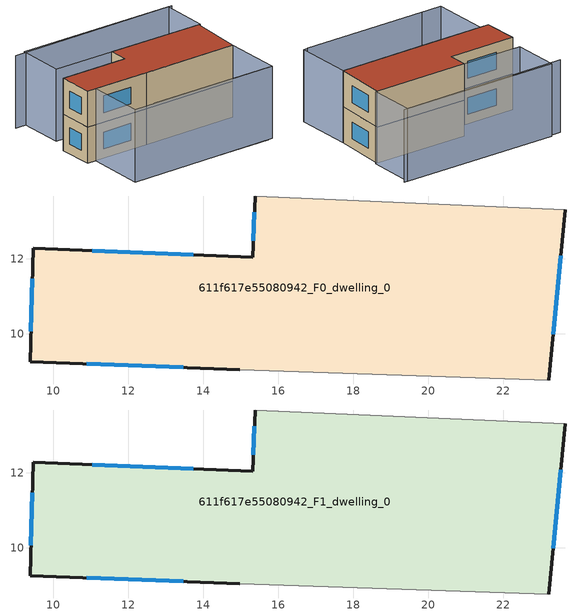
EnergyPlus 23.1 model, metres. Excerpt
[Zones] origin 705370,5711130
611f617e55080942_F0_dwelling_0
 floor ground (EU_floor_Construction): 23.66,13.31 23.22,8.77 14.97,9.05 9.39,9.25 9.46,12.28 15.32,12.05 15.38,13.67 z0
 wall outside (EU_wall_Construction): 15.38,13.67 15.32,12.05 9.46,12.28 9.39,9.25 14.97,9.05 / 23.22,8.77 23.66,13.31 z0:3
 wall adiabatic (EU_wall_Construction): 23.66,13.31 15.38,13.67 / 14.97,9.05 23.22,8.77 z0:3
 window (EU_Window_Construction): 15.37,13.23 15.34,12.49 / 23.34,9.99 23.54,12.08 / 10.89,9.2 13.47,9.1 / 9.44,11.46 9.41,10.07 / 13.74,12.11 11.04,12.21 z0.81:2.19
611f617e55080942_F1_dwelling_0
 floor to 611f617e55080942_F0_dwelling_0 (EU_floor_Construction): 23.66,13.31 23.22,8.77 14.97,9.05 9.39,9.25 9.46,12.28 15.32,12.05 15.38,13.67 z3
 wall outside (EU_wall_Construction): 15.38,13.67 15.32,12.05 9.46,12.28 9.39,9.25 14.97,9.05 / 23.22,8.77 23.66,13.31 z3:6
 wall adiabatic (EU_wall_Construction): 23.66,13.31 15.38,13.67 / 14.97,9.05 23.22,8.77 z3:6
 window (EU_Window_Construction): 15.37,13.23 15.34,12.49 / 23.34,9.99 23.54,12.08 / 10.89,9.2 13.47,9.1 / 9.44,11.46 9.41,10.07 / 13.74,12.11 11.04,12.21 z3.81:5.19
 roof outside (EU_roof_Construction): 23.22,8.77 23.66,13.31 15.38,13.67 15.32,12.05 9.46,12.28 9.39,9.25 14.97,9.05 z6
shading: 11.81,4.31 22.72,3.88 / 24.27,17.24 9.34,17.75 / 23.05,3.87 9.95,4.33 / 9.95,4.33 10.13,9.23 / 10.13,9.23 23.22,8.77 / 23.22,8.77 23.05,3.87 / 23.82,13.3 10.14,13.91 / 10.14,13.91 10.32,17.9 / 10.32,17.9 24,17.29 / 24,17.29 23.82,13.3 z0:6
[Building]
EU S2 Campaign: North Axis=0; Terrain=City; Solar Distribution=FullExterior
[Site:Location]
London: Latitude=51.5; Longitude=-0.5; Time Zone=0; Elevation=25
[SizingPeriod:WeatherFileDays]
AnnualSizingPeriod: Begin Month=1; Begin Day of Month=1; End Month=12; End Day of Month=31; Day of Week for Start Day=Monday; Use Weather File Daylight Saving Period=No; Use Weather File Rain and Snow Indicators=No
[MATERIAL]
EU_InternalMass_Material: Roughness=MediumRough; Thickness=0.1; Conductivity=1; Density=1800; Specific Heat=900; Thermal Absorptance=0.9; Solar Absorptance=0.7; Visible Absorptance=0.7
[MATERIAL:NOMASS] Roughness=MediumRough; Thermal Absorptance=0.9; Solar Absorptance=0.7; Visible Absorptance=0.7
Name | Thermal Resistance
EU_wall_NoMass | 0.555556
EU_roof_NoMass | 0.510204
EU_floor_NoMass | 1.68919
[WINDOWMATERIAL:SIMPLEGLAZINGSYSTEM]
EU_Window_SimpleGlazing: UFactor=3.96; Solar Heat Gain Coefficient=0.85; Visible Transmittance=0.85
[CONSTRUCTION]
EU_wall_Construction: EU_wall_NoMass
EU_roof_Construction: EU_roof_NoMass
EU_floor_Construction: EU_floor_NoMass
EU_Window_Construction: EU_Window_SimpleGlazing
EU_InternalMass_Construction: EU_InternalMass_Material
[ZONE] Type=1; Multiplier=1; Ceiling Height=autocalculate; Volume=165.249; Floor Area=autocalculate; Part of Total Floor Area=Yes
611f617e55080942_F0_dwelling_0; 611f617e55080942_F1_dwelling_0
[INTERNALMASS] Construction=EU_InternalMass_Construction; Surface Area=55.0832
Name | Zone or ZoneList
611f617e55080942_F0_dwelling_0_EU_InternalMass | 611f617e55080942_F0_dwelling_0
611f617e55080942_F1_dwelling_0_EU_InternalMass | 611f617e55080942_F1_dwelling_0
[OTHEREQUIPMENT] Fuel Type=Electricity; Design Level Calculation Method=Watts/Area; Power per Zone Floor Area=1; Fraction Latent=0; Fraction Radiant=0; Fraction Lost=0; Carbon Dioxide Generation Rate=0; EndUse Subcategory=EU_Step8_InternalGains
Name | Zone or ZoneList or Space or SpaceList | Schedule
EU_Step8_InternalGain_611f617e55080942_F0_dwelling_0_f000 | 611f617e55080942_F0_dwelling_0 | EU_Step8_GainSchedule_611f617e55080942_F0_dwelling_0_f000
EU_Step8_InternalGain_611f617e55080942_F1_dwelling_0_f000 | 611f617e55080942_F1_dwelling_0 | EU_Step8_GainSchedule_611f617e55080942_F1_dwelling_0_f000
[ZONEVENTILATION:DESIGNFLOWRATE] Schedule=EU_AlwaysOn; Design Flow Rate Calculation Method=AirChanges/Hour; Air Changes per Hour=0.48; Ventilation Type=Natural; Fan Pressure Rise=0; Fan Total Efficiency=1; Constant Term Coefficient=1; Temperature Term Coefficient=0; Velocity Term Coefficient=0; Velocity Squared Term Coefficient=0; Minimum Indoor Temperature=-100; Maximum Indoor Temperature=100; Delta Temperature=-100; Minimum Outdoor Temperature=-100; Maximum Outdoor Temperature=100; Maximum Wind Speed=40
Name | Zone or ZoneList or Space or SpaceList
EU_ConstantAir_611f617e55080942_F0_dwelling_0 | 611f617e55080942_F0_dwelling_0
EU_ConstantAir_611f617e55080942_F1_dwelling_0 | 611f617e55080942_F1_dwelling_0
[HVACTEMPLATE:THERMOSTAT] Constant Heating Setpoint=20; Constant Cooling Setpoint=50
EU_HeatOnly_611f617e55080942_F0_dwelling_0; EU_HeatOnly_611f617e55080942_F1_dwelling_0
[HVACTEMPLATE:ZONE:IDEALLOADSAIRSYSTEM] System Availability Schedule=EU_AlwaysOn; Maximum Heating Supply Air Temperature=50; Minimum Cooling Supply Air Temperature=13; Maximum Heating Supply Air Humidity Ratio=0.0156; Minimum Cooling Supply Air Humidity Ratio=0.0077; Heating Limit=NoLimit; Cooling Limit=NoLimit; Heating Availability Schedule=EU_AlwaysOn; Cooling Availability Schedule=EU_CoolingOff; Dehumidification Control Type=ConstantSensibleHeatRatio; Cooling Sensible Heat Ratio=0.7; Dehumidification Setpoint=60; Humidification Control Type=None; Humidification Setpoint=30; Outdoor Air Method=None; Outdoor Air Flow Rate per Person=0.00944; Outdoor Air Flow Rate per Zone Floor Area=0; Outdoor Air Flow Rate per Zone=0; Demand Controlled Ventilation Type=None; Outdoor Air Economizer Type=NoEconomizer; Heat Recovery Type=None; Sensible Heat Recovery Effectiveness=0.7; Latent Heat Recovery Effectiveness=0.65
Name | Template Thermostat
611f617e55080942_F0_dwelling_0 | EU_HeatOnly_611f617e55080942_F0_dwelling_0
611f617e55080942_F1_dwelling_0 | EU_HeatOnly_611f617e55080942_F1_dwelling_0
[SIZING:ZONE] Zone Cooling Design Supply Air Temperature Input Method=SupplyAirTemperature; Zone Cooling Design Supply Air Temperature=13; Zone Heating Design Supply Air Temperature Input Method=SupplyAirTemperature; Zone Heating Design Supply Air Temperature=50; Zone Cooling Design Supply Air Humidity Ratio=0.008; Zone Heating Design Supply Air Humidity Ratio=0.008; Cooling Design Air Flow Method=DesignDay; Cooling Design Air Flow Rate=0; Cooling Minimum Air Flow per Zone Floor Area=0.000762; Cooling Minimum Air Flow=0; Cooling Minimum Air Flow Fraction=0.2; Heating Design Air Flow Method=DesignDay; Heating Design Air Flow Rate=0; Heating Maximum Air Flow per Zone Floor Area=0.002032; Heating Maximum Air Flow=0.141576; Heating Maximum Air Flow Fraction=0.3; Account for Dedicated Outdoor Air System=No; Dedicated Outdoor Air System Control Strategy=NeutralSupplyAir; Dedicated Outdoor Air Low Setpoint Temperature for Design=autosize; Dedicated Outdoor Air High Setpoint Temperature for Design=autosize; Zone Load Sizing Method=Sensible Load Only No Latent Load; Zone Latent Cooling Design Supply Air Humidity Ratio Input Method=HumidityRatioDifference; Zone Cooling Design Supply Air Humidity Ratio Difference=0.005; Zone Latent Heating Design Supply Air Humidity Ratio Input Method=HumidityRatioDifference; Zone Humidification Design Supply Air Humidity Ratio Difference=0.005
611f617e55080942_F0_dwelling_0; 611f617e55080942_F1_dwelling_0
[SCHEDULE:CONSTANT]
Name | Hourly Value
EU_AlwaysOn | 1
EU_CoolingOff | 0
[SCHEDULE:FILE] Column Number=1; Rows to Skip at Top=0; Number of Hours of Data=8760; Column Separator=Comma; Interpolate to Timestep=No; Minutes per Item=60; Adjust Schedule for Daylight Savings=Yes
Name | File
EU_Step8_GainSchedule_611f617e55080942_F0_dwelling_0_f000 | ../../schedules/611f617e55080942/611f617e55080942_F0_dwelling_0_f000_gain.csv
EU_Step8_GainSchedule_611f617e55080942_F1_dwelling_0_f000 | ../../schedules/611f617e55080942/611f617e55080942_F1_dwelling_0_f000_gain.csv
